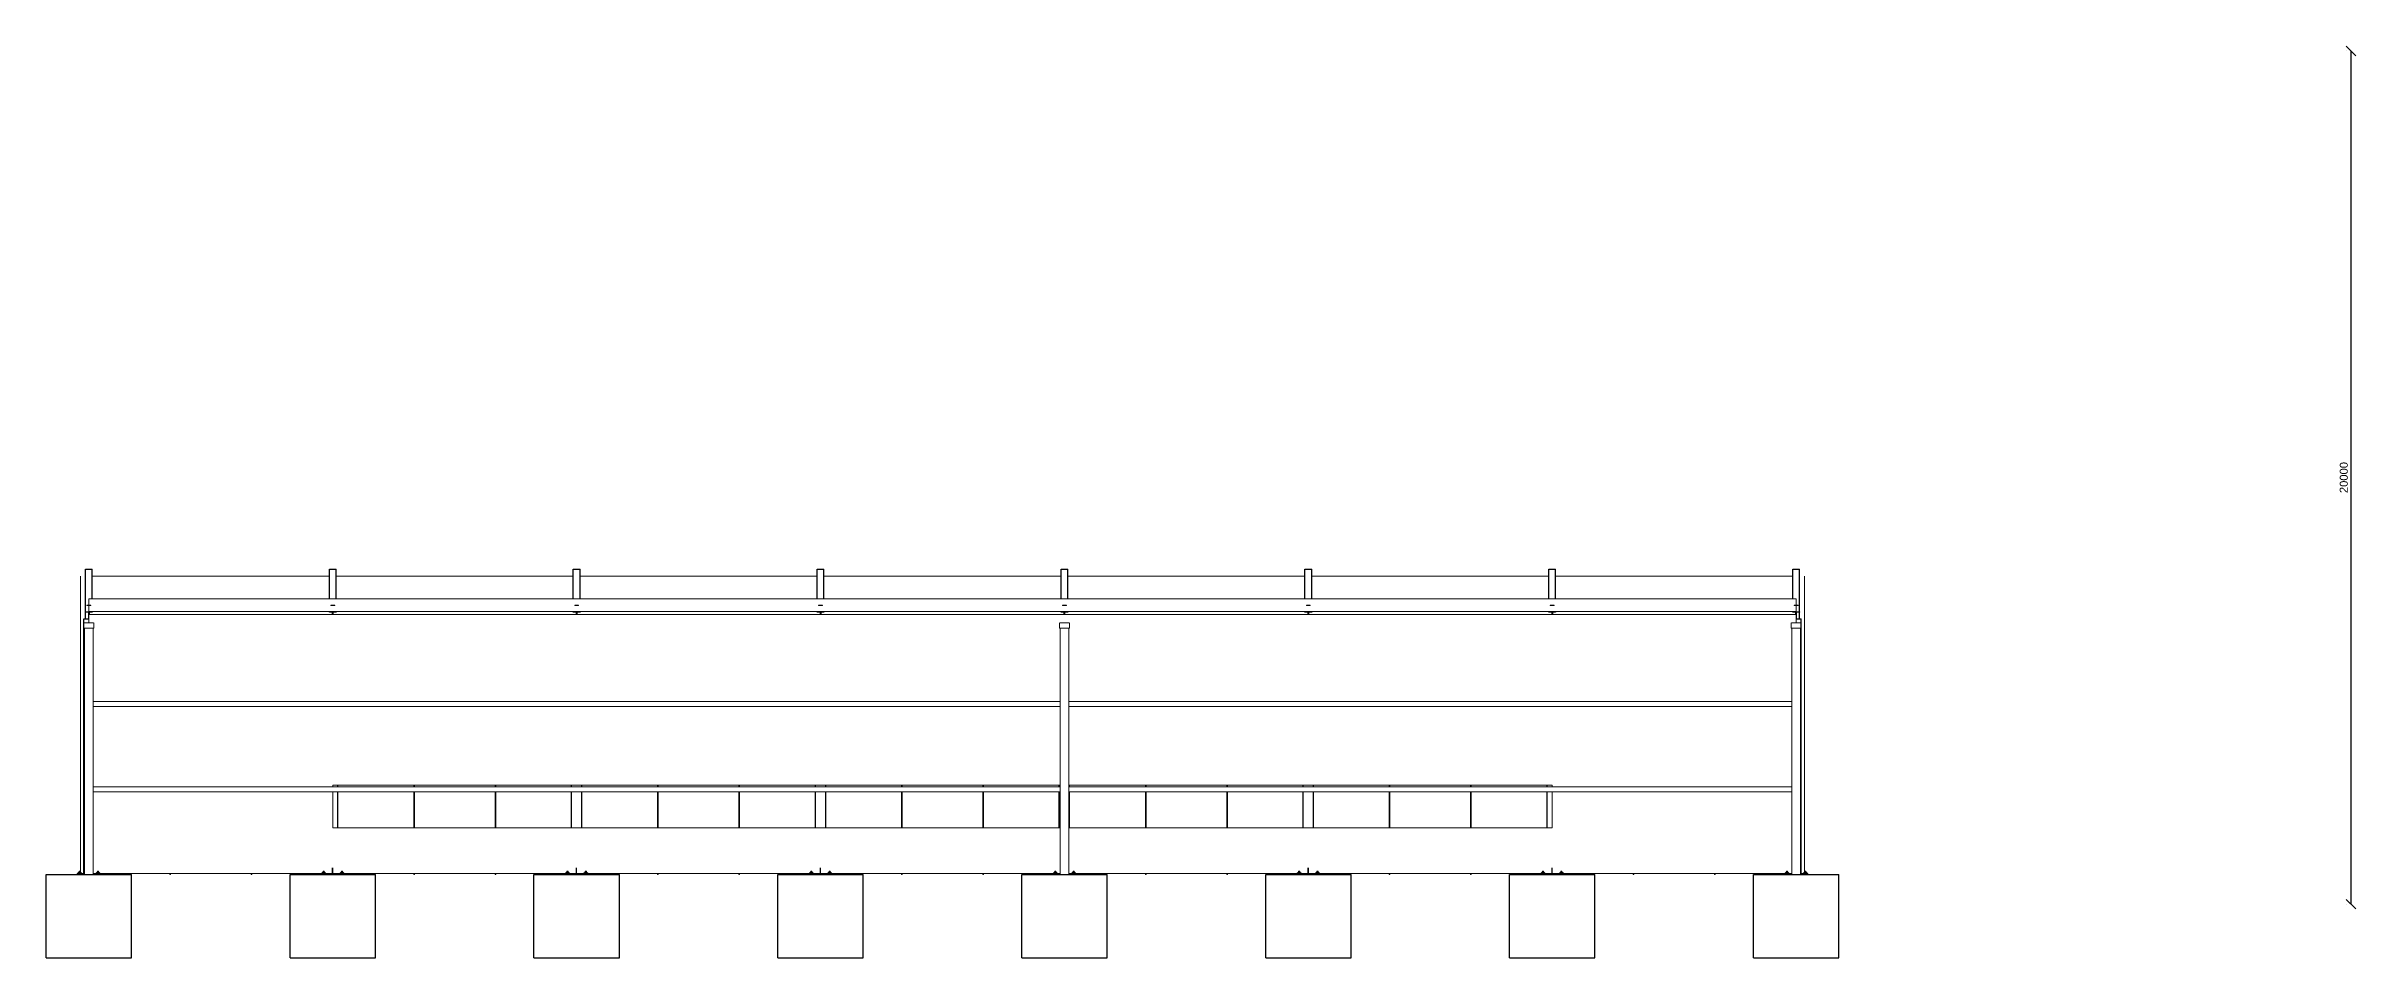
# Model space of a CAD drawing. Header units: millimetres. Extents: x 3055 to 287500, y 1145 to 27007.
# Drawn here: x 77500 to 131612, y 4499 to 25870 of the extents above; entities that cross this region are included whole.
import ezdxf

# ---------------------------------------------------------------- set-up
doc = ezdxf.new("R2010")
doc.units = ezdxf.units.MM
for name, color, linetype, lineweight in [('ANOT-COTA', 7, 'Continuous', 13), ('EST-CHAPA', 2, 'Continuous', 18), ('EST-FIXADOR', 8, 'Continuous', 13), ('EST-PILAR', 1, 'Continuous', 25), ('EST-SECUNDARIO', 3, 'Continuous', 18), ('EST-VIGA', 5, 'Continuous', 25), ('FEC-FECHAMENTO', 9, 'Continuous', 13), ('FUN-BLOCO', 6, 'Continuous', 25)]:
    doc.layers.add(name, color=color, linetype=linetype, lineweight=lineweight)
doc.styles.add('TEXTO', font='arial.ttf')
doc.dimstyles.new('COTA-1-75', dxfattribs={"dimscale": 75, "dimtxt": 2.5, "dimasz": 2, "dimexe": 1.5, "dimexo": 1.5, "dimgap": 1, "dimtad": 1, "dimdec": 0, "dimtxsty": 'TEXTO', "dimtsz": 1.5, "dimcen": 2.5, "dimclrd": 256, "dimclre": 256, "dimclrt": 256, "dimazin": 3, "dimtfac": 1, "dimtmove": 0, "dimatfit": 3, "dimarcsym": 0})

msp = doc.modelspace()

# ---------------------------------------------------------------- linework, layer by layer
at = {"layer": 'EST-CHAPA'}
for p, q in [((78455, 12764.2), (78545, 12764.2)), ((78455, 12756.2), (78455, 12764.2)), ((78455, 12756.2), (78545, 12756.2)), ((78545, 12756.2), (78545, 12764.2)), ((84169.3, 12764.2), (84259.3, 12764.2)), ((84169.3, 12756.2), (84169.3, 12764.2)), ((84169.3, 12756.2), (84259.3, 12756.2)), ((84259.3, 12756.2), (84259.3, 12764.2)), ((89883.6, 12764.2), (89973.6, 12764.2)), ((89883.6, 12756.2), (89883.6, 12764.2)), ((89883.6, 12756.2), (89973.6, 12756.2)), ((89973.6, 12756.2), (89973.6, 12764.2)), ((95597.9, 12764.2), (95687.9, 12764.2)), ((95597.9, 12756.2), (95597.9, 12764.2)), ((95597.9, 12756.2), (95687.9, 12756.2)), ((95687.9, 12756.2), (95687.9, 12764.2)), ((101312.1, 12764.2), (101402.1, 12764.2)), ((101312.1, 12756.2), (101312.1, 12764.2)), ((101312.1, 12756.2), (101402.1, 12756.2)), ((101402.1, 12756.2), (101402.1, 12764.2)), ((107026.4, 12764.2), (107116.4, 12764.2)), ((107026.4, 12756.2), (107026.4, 12764.2)), ((107026.4, 12756.2), (107116.4, 12756.2)), ((107116.4, 12756.2), (107116.4, 12764.2)), ((112740.7, 12764.2), (112830.7, 12764.2)), ((112740.7, 12756.2), (112740.7, 12764.2)), ((112740.7, 12756.2), (112830.7, 12756.2)), ((112830.7, 12756.2), (112830.7, 12764.2)), ((118455, 12764.2), (118545, 12764.2)), ((118455, 12756.2), (118455, 12764.2)), ((118455, 12756.2), (118545, 12756.2)), ((118545, 12756.2), (118545, 12764.2)), ((84202.3, 6479.2), (84202.3, 6606.4)), ((84214.3, 6479.2), (84214.3, 6606.4)), ((89916.6, 6479.2), (89916.6, 6606.4)), ((89928.6, 6479.2), (89928.6, 6606.4)), ((95630.9, 6479.2), (95630.9, 6606.4)), ((95642.9, 6479.2), (95642.9, 6606.4)), ((107059.4, 6479.2), (107059.4, 6606.4)), ((107071.4, 6479.2), (107071.4, 6606.4)), ((112773.7, 6479.2), (112773.7, 6606.4)), ((112785.7, 6479.2), (112785.7, 6606.4)), ((78225, 6479.2), (78400, 6479.2)), ((78225, 6449.2), (78225, 6479.2)), ((78600, 6479.2), (78775, 6479.2)), ((78775, 6449.2), (78775, 6479.2)), ((83939.3, 6479.2), (84489.3, 6479.2)), ((83939.3, 6449.2), (83939.3, 6479.2)), ((84489.3, 6449.2), (84489.3, 6479.2)), ((89653.6, 6479.2), (90203.6, 6479.2)), ((89653.6, 6449.2), (89653.6, 6479.2)), ((90203.6, 6449.2), (90203.6, 6479.2)), ((95367.9, 6479.2), (95917.9, 6479.2)), ((95367.9, 6449.2), (95367.9, 6479.2)), ((95917.9, 6449.2), (95917.9, 6479.2)), ((101082.1, 6479.2), (101257.1, 6479.2)), ((101082.1, 6449.2), (101082.1, 6479.2)), ((101457.1, 6479.2), (101632.1, 6479.2)), ((101632.1, 6449.2), (101632.1, 6479.2)), ((106796.4, 6479.2), (107346.4, 6479.2)), ((106796.4, 6449.2), (106796.4, 6479.2)), ((107346.4, 6449.2), (107346.4, 6479.2)), ((112510.7, 6479.2), (113060.7, 6479.2)), ((112510.7, 6449.2), (112510.7, 6479.2)), ((113060.7, 6449.2), (113060.7, 6479.2)), ((118225, 6479.2), (118400, 6479.2)), ((118225, 6449.2), (118225, 6479.2)), ((118600, 6479.2), (118775, 6479.2)), ((118775, 6449.2), (118775, 6479.2))]:
    msp.add_line(p, q, dxfattribs=at)
at = {"layer": 'EST-FIXADOR'}
for p, q in [((78259.7, 6491.2), (78259.7, 6509.2)), ((78259.7, 6509.2), (78261.7, 6509.2)), ((78261.7, 6509.2), (78267.1, 6509.2)), ((78267.1, 6509.2), (78275.3, 6509.2)), ((78272.5, 6509.2), (78272.5, 6534.2)), ((78272.5, 6534.2), (78276.2, 6534.2)), ((78275.3, 6509.2), (78285, 6509.2)), ((78276.2, 6534.2), (78285, 6534.2)), ((78285, 6534.2), (78293.8, 6534.2)), ((78285, 6509.2), (78294.7, 6509.2)), ((78293.8, 6534.2), (78297.5, 6534.2)), ((78294.7, 6509.2), (78302.9, 6509.2)), ((78297.5, 6509.2), (78297.5, 6534.2)), ((78302.9, 6509.2), (78308.3, 6509.2)), ((78308.3, 6509.2), (78310.2, 6509.2)), ((78310.2, 6491.2), (78310.2, 6509.2)), ((78689.7, 6491.2), (78689.7, 6509.2)), ((78689.7, 6509.2), (78691.7, 6509.2)), ((78691.7, 6509.2), (78697.1, 6509.2)), ((78697.1, 6509.2), (78705.3, 6509.2)), ((78702.5, 6509.2), (78702.5, 6534.2)), ((78702.5, 6534.2), (78706.2, 6534.2)), ((78705.3, 6509.2), (78715, 6509.2)), ((78706.2, 6534.2), (78715, 6534.2)), ((78715, 6534.2), (78723.8, 6534.2)), ((78715, 6509.2), (78724.7, 6509.2)), ((78723.8, 6534.2), (78727.5, 6534.2)), ((78724.7, 6509.2), (78732.9, 6509.2)), ((78727.5, 6509.2), (78727.5, 6534.2)), ((78732.9, 6509.2), (78738.3, 6509.2)), ((78738.3, 6509.2), (78740.2, 6509.2)), ((78740.2, 6491.2), (78740.2, 6509.2)), ((83974, 6491.2), (83974, 6509.2)), ((83974, 6509.2), (83976, 6509.2)), ((83976, 6509.2), (83981.4, 6509.2)), ((83981.4, 6509.2), (83989.6, 6509.2)), ((83986.8, 6509.2), (83986.8, 6534.2)), ((83986.8, 6534.2), (83990.4, 6534.2)), ((83989.6, 6509.2), (83999.3, 6509.2)), ((83990.4, 6534.2), (83999.3, 6534.2)), ((83999.3, 6534.2), (84008.1, 6534.2)), ((83999.3, 6509.2), (84008.9, 6509.2)), ((84008.1, 6534.2), (84011.8, 6534.2)), ((84008.9, 6509.2), (84017.1, 6509.2)), ((84011.8, 6509.2), (84011.8, 6534.2)), ((84017.1, 6509.2), (84022.6, 6509.2)), ((84022.6, 6509.2), (84024.5, 6509.2)), ((84024.5, 6491.2), (84024.5, 6509.2)), ((84404, 6491.2), (84404, 6509.2)), ((84404, 6509.2), (84406, 6509.2)), ((84406, 6509.2), (84411.4, 6509.2)), ((84411.4, 6509.2), (84419.6, 6509.2)), ((84416.8, 6509.2), (84416.8, 6534.2)), ((84416.8, 6534.2), (84420.4, 6534.2)), ((84419.6, 6509.2), (84429.3, 6509.2)), ((84420.4, 6534.2), (84429.3, 6534.2)), ((84429.3, 6534.2), (84438.1, 6534.2)), ((84429.3, 6509.2), (84438.9, 6509.2)), ((84438.1, 6534.2), (84441.8, 6534.2)), ((84438.9, 6509.2), (84447.1, 6509.2)), ((84441.8, 6509.2), (84441.8, 6534.2)), ((84447.1, 6509.2), (84452.6, 6509.2)), ((84452.6, 6509.2), (84454.5, 6509.2)), ((84454.5, 6491.2), (84454.5, 6509.2)), ((89688.3, 6491.2), (89688.3, 6509.2)), ((89688.3, 6509.2), (89690.2, 6509.2)), ((89690.2, 6509.2), (89695.7, 6509.2)), ((89695.7, 6509.2), (89703.9, 6509.2)), ((89701.1, 6509.2), (89701.1, 6534.2)), ((89701.1, 6534.2), (89704.7, 6534.2)), ((89703.9, 6509.2), (89713.6, 6509.2)), ((89704.7, 6534.2), (89713.6, 6534.2)), ((89713.6, 6534.2), (89722.4, 6534.2)), ((89713.6, 6509.2), (89723.2, 6509.2)), ((89722.4, 6534.2), (89726.1, 6534.2)), ((89723.2, 6509.2), (89731.4, 6509.2)), ((89726.1, 6509.2), (89726.1, 6534.2)), ((89731.4, 6509.2), (89736.9, 6509.2)), ((89736.9, 6509.2), (89738.8, 6509.2)), ((89738.8, 6491.2), (89738.8, 6509.2)), ((90118.3, 6491.2), (90118.3, 6509.2)), ((90118.3, 6509.2), (90120.2, 6509.2)), ((90120.2, 6509.2), (90125.7, 6509.2)), ((90125.7, 6509.2), (90133.9, 6509.2)), ((90131.1, 6509.2), (90131.1, 6534.2)), ((90131.1, 6534.2), (90134.7, 6534.2)), ((90133.9, 6509.2), (90143.6, 6509.2)), ((90134.7, 6534.2), (90143.6, 6534.2)), ((90143.6, 6534.2), (90152.4, 6534.2)), ((90143.6, 6509.2), (90153.2, 6509.2)), ((90152.4, 6534.2), (90156.1, 6534.2)), ((90153.2, 6509.2), (90161.4, 6509.2)), ((90156.1, 6509.2), (90156.1, 6534.2)), ((90161.4, 6509.2), (90166.9, 6509.2)), ((90166.9, 6509.2), (90168.8, 6509.2)), ((90168.8, 6491.2), (90168.8, 6509.2)), ((95402.6, 6491.2), (95402.6, 6509.2)), ((95402.6, 6509.2), (95404.5, 6509.2)), ((95404.5, 6509.2), (95410, 6509.2)), ((95410, 6509.2), (95418.2, 6509.2)), ((95415.4, 6509.2), (95415.4, 6534.2)), ((95415.4, 6534.2), (95419, 6534.2)), ((95418.2, 6509.2), (95427.9, 6509.2)), ((95419, 6534.2), (95427.9, 6534.2)), ((95427.9, 6534.2), (95436.7, 6534.2)), ((95427.9, 6509.2), (95437.5, 6509.2)), ((95436.7, 6534.2), (95440.4, 6534.2)), ((95437.5, 6509.2), (95445.7, 6509.2)), ((95440.4, 6509.2), (95440.4, 6534.2)), ((95445.7, 6509.2), (95451.2, 6509.2)), ((95451.2, 6509.2), (95453.1, 6509.2)), ((95453.1, 6491.2), (95453.1, 6509.2)), ((95832.6, 6491.2), (95832.6, 6509.2)), ((95832.6, 6509.2), (95834.5, 6509.2)), ((95834.5, 6509.2), (95840, 6509.2)), ((95840, 6509.2), (95848.2, 6509.2)), ((95845.4, 6509.2), (95845.4, 6534.2)), ((95845.4, 6534.2), (95849, 6534.2)), ((95848.2, 6509.2), (95857.9, 6509.2)), ((95849, 6534.2), (95857.9, 6534.2)), ((95857.9, 6534.2), (95866.7, 6534.2)), ((95857.9, 6509.2), (95867.5, 6509.2)), ((95866.7, 6534.2), (95870.4, 6534.2)), ((95867.5, 6509.2), (95875.7, 6509.2)), ((95870.4, 6509.2), (95870.4, 6534.2)), ((95875.7, 6509.2), (95881.2, 6509.2)), ((95881.2, 6509.2), (95883.1, 6509.2)), ((95883.1, 6491.2), (95883.1, 6509.2)), ((101116.9, 6491.2), (101116.9, 6509.2)), ((101116.9, 6509.2), (101118.8, 6509.2)), ((101118.8, 6509.2), (101124.3, 6509.2)), ((101124.3, 6509.2), (101132.5, 6509.2)), ((101129.6, 6509.2), (101129.6, 6534.2)), ((101129.6, 6534.2), (101133.3, 6534.2)), ((101132.5, 6509.2), (101142.1, 6509.2)), ((101133.3, 6534.2), (101142.1, 6534.2)), ((101142.1, 6534.2), (101151, 6534.2)), ((101142.1, 6509.2), (101151.8, 6509.2)), ((101151, 6534.2), (101154.6, 6534.2)), ((101151.8, 6509.2), (101160, 6509.2)), ((101154.6, 6509.2), (101154.6, 6534.2)), ((101160, 6509.2), (101165.5, 6509.2)), ((101165.5, 6509.2), (101167.4, 6509.2)), ((101167.4, 6491.2), (101167.4, 6509.2)), ((101546.9, 6491.2), (101546.9, 6509.2)), ((101546.9, 6509.2), (101548.8, 6509.2)), ((101548.8, 6509.2), (101554.3, 6509.2)), ((101554.3, 6509.2), (101562.5, 6509.2)), ((101559.6, 6509.2), (101559.6, 6534.2)), ((101559.6, 6534.2), (101563.3, 6534.2)), ((101562.5, 6509.2), (101572.1, 6509.2)), ((101563.3, 6534.2), (101572.1, 6534.2)), ((101572.1, 6534.2), (101581, 6534.2)), ((101572.1, 6509.2), (101581.8, 6509.2)), ((101581, 6534.2), (101584.6, 6534.2)), ((101581.8, 6509.2), (101590, 6509.2)), ((101584.6, 6509.2), (101584.6, 6534.2)), ((101590, 6509.2), (101595.5, 6509.2)), ((101595.5, 6509.2), (101597.4, 6509.2)), ((101597.4, 6491.2), (101597.4, 6509.2)), ((106831.2, 6491.2), (106831.2, 6509.2)), ((106831.2, 6509.2), (106833.1, 6509.2)), ((106833.1, 6509.2), (106838.6, 6509.2)), ((106838.6, 6509.2), (106846.8, 6509.2)), ((106843.9, 6509.2), (106843.9, 6534.2)), ((106843.9, 6534.2), (106847.6, 6534.2)), ((106846.8, 6509.2), (106856.4, 6509.2)), ((106847.6, 6534.2), (106856.4, 6534.2)), ((106856.4, 6534.2), (106865.3, 6534.2)), ((106856.4, 6509.2), (106866.1, 6509.2)), ((106865.3, 6534.2), (106868.9, 6534.2)), ((106866.1, 6509.2), (106874.3, 6509.2)), ((106868.9, 6509.2), (106868.9, 6534.2)), ((106874.3, 6509.2), (106879.8, 6509.2)), ((106879.8, 6509.2), (106881.7, 6509.2)), ((106881.7, 6491.2), (106881.7, 6509.2)), ((107261.2, 6491.2), (107261.2, 6509.2)), ((107261.2, 6509.2), (107263.1, 6509.2)), ((107263.1, 6509.2), (107268.6, 6509.2)), ((107268.6, 6509.2), (107276.8, 6509.2)), ((107273.9, 6509.2), (107273.9, 6534.2)), ((107273.9, 6534.2), (107277.6, 6534.2)), ((107276.8, 6509.2), (107286.4, 6509.2)), ((107277.6, 6534.2), (107286.4, 6534.2)), ((107286.4, 6534.2), (107295.3, 6534.2)), ((107286.4, 6509.2), (107296.1, 6509.2)), ((107295.3, 6534.2), (107298.9, 6534.2)), ((107296.1, 6509.2), (107304.3, 6509.2)), ((107298.9, 6509.2), (107298.9, 6534.2)), ((107304.3, 6509.2), (107309.8, 6509.2)), ((107309.8, 6509.2), (107311.7, 6509.2)), ((107311.7, 6491.2), (107311.7, 6509.2)), ((112545.5, 6491.2), (112545.5, 6509.2)), ((112545.5, 6509.2), (112547.4, 6509.2)), ((112547.4, 6509.2), (112552.9, 6509.2)), ((112552.9, 6509.2), (112561.1, 6509.2)), ((112558.2, 6509.2), (112558.2, 6534.2)), ((112558.2, 6534.2), (112561.9, 6534.2)), ((112561.1, 6509.2), (112570.7, 6509.2)), ((112561.9, 6534.2), (112570.7, 6534.2)), ((112570.7, 6534.2), (112579.6, 6534.2)), ((112570.7, 6509.2), (112580.4, 6509.2)), ((112579.6, 6534.2), (112583.2, 6534.2)), ((112580.4, 6509.2), (112588.6, 6509.2)), ((112583.2, 6509.2), (112583.2, 6534.2)), ((112588.6, 6509.2), (112594, 6509.2)), ((112594, 6509.2), (112596, 6509.2)), ((112596, 6491.2), (112596, 6509.2)), ((112975.5, 6491.2), (112975.5, 6509.2)), ((112975.5, 6509.2), (112977.4, 6509.2)), ((112977.4, 6509.2), (112982.9, 6509.2)), ((112982.9, 6509.2), (112991.1, 6509.2)), ((112988.2, 6509.2), (112988.2, 6534.2)), ((112988.2, 6534.2), (112991.9, 6534.2)), ((112991.1, 6509.2), (113000.7, 6509.2)), ((112991.9, 6534.2), (113000.7, 6534.2)), ((113000.7, 6534.2), (113009.6, 6534.2)), ((113000.7, 6509.2), (113010.4, 6509.2)), ((113009.6, 6534.2), (113013.2, 6534.2)), ((113010.4, 6509.2), (113018.6, 6509.2)), ((113013.2, 6509.2), (113013.2, 6534.2)), ((113018.6, 6509.2), (113024, 6509.2)), ((113024, 6509.2), (113026, 6509.2)), ((113026, 6491.2), (113026, 6509.2)), ((118259.7, 6491.2), (118259.7, 6509.2)), ((118259.7, 6509.2), (118261.7, 6509.2)), ((118261.7, 6509.2), (118267.1, 6509.2)), ((118267.1, 6509.2), (118275.3, 6509.2)), ((118272.5, 6509.2), (118272.5, 6534.2)), ((118272.5, 6534.2), (118276.2, 6534.2)), ((118275.3, 6509.2), (118285, 6509.2)), ((118276.2, 6534.2), (118285, 6534.2)), ((118285, 6534.2), (118293.8, 6534.2)), ((118285, 6509.2), (118294.7, 6509.2)), ((118293.8, 6534.2), (118297.5, 6534.2)), ((118294.7, 6509.2), (118302.9, 6509.2)), ((118297.5, 6509.2), (118297.5, 6534.2)), ((118302.9, 6509.2), (118308.3, 6509.2)), ((118308.3, 6509.2), (118310.2, 6509.2)), ((118310.2, 6491.2), (118310.2, 6509.2)), ((118689.7, 6491.2), (118689.7, 6509.2)), ((118689.7, 6509.2), (118691.7, 6509.2)), ((118691.7, 6509.2), (118697.1, 6509.2)), ((118697.1, 6509.2), (118705.3, 6509.2)), ((118702.5, 6509.2), (118702.5, 6534.2)), ((118702.5, 6534.2), (118706.2, 6534.2)), ((118705.3, 6509.2), (118715, 6509.2)), ((118706.2, 6534.2), (118715, 6534.2)), ((118715, 6534.2), (118723.8, 6534.2)), ((118715, 6509.2), (118724.7, 6509.2)), ((118723.8, 6534.2), (118727.5, 6534.2)), ((118724.7, 6509.2), (118732.9, 6509.2)), ((118727.5, 6509.2), (118727.5, 6534.2)), ((118732.9, 6509.2), (118738.3, 6509.2)), ((118738.3, 6509.2), (118740.2, 6509.2)), ((118740.2, 6491.2), (118740.2, 6509.2)), ((78240, 6491.2), (78330, 6491.2)), ((78240, 6479.2), (78240, 6491.2)), ((78240, 6479.2), (78240, 6479.2)), ((78240, 6479.2), (78240, 6479.2)), ((78259.7, 6491.2), (78259.7, 6491.2)), ((78259.7, 6491.2), (78259.7, 6491.2)), ((78310.2, 6491.2), (78310.2, 6491.2)), ((78310.2, 6491.2), (78310.2, 6491.2)), ((78330, 6479.2), (78330, 6491.2)), ((78330, 6479.2), (78330, 6479.2)), ((78330, 6479.2), (78330, 6479.2)), ((78670, 6491.2), (78760, 6491.2)), ((78670, 6479.2), (78670, 6491.2)), ((78760, 6479.2), (78760, 6491.2)), ((83954.3, 6491.2), (84044.3, 6491.2)), ((83954.3, 6479.2), (83954.3, 6491.2)), ((84044.3, 6479.2), (84044.3, 6491.2)), ((84384.3, 6491.2), (84474.3, 6491.2)), ((84384.3, 6479.2), (84384.3, 6491.2)), ((84474.3, 6479.2), (84474.3, 6491.2)), ((89668.6, 6491.2), (89758.6, 6491.2)), ((89668.6, 6479.2), (89668.6, 6491.2)), ((89758.6, 6479.2), (89758.6, 6491.2)), ((90098.6, 6491.2), (90188.6, 6491.2)), ((90098.6, 6479.2), (90098.6, 6491.2)), ((90188.6, 6479.2), (90188.6, 6491.2)), ((95382.9, 6491.2), (95472.9, 6491.2)), ((95382.9, 6479.2), (95382.9, 6491.2)), ((95472.9, 6479.2), (95472.9, 6491.2)), ((95812.9, 6491.2), (95902.9, 6491.2)), ((95812.9, 6479.2), (95812.9, 6491.2)), ((95902.9, 6479.2), (95902.9, 6491.2)), ((101097.1, 6491.2), (101187.1, 6491.2)), ((101097.1, 6479.2), (101097.1, 6491.2)), ((101187.1, 6479.2), (101187.1, 6491.2)), ((101527.1, 6491.2), (101617.1, 6491.2)), ((101527.1, 6479.2), (101527.1, 6491.2)), ((101617.1, 6479.2), (101617.1, 6491.2)), ((106811.4, 6491.2), (106901.4, 6491.2)), ((106811.4, 6479.2), (106811.4, 6491.2)), ((106901.4, 6479.2), (106901.4, 6491.2)), ((107241.4, 6491.2), (107331.4, 6491.2)), ((107241.4, 6479.2), (107241.4, 6491.2)), ((107331.4, 6479.2), (107331.4, 6491.2)), ((112525.7, 6491.2), (112615.7, 6491.2)), ((112525.7, 6479.2), (112525.7, 6491.2)), ((112615.7, 6479.2), (112615.7, 6491.2)), ((112955.7, 6491.2), (113045.7, 6491.2)), ((112955.7, 6479.2), (112955.7, 6491.2)), ((113045.7, 6479.2), (113045.7, 6491.2)), ((118240, 6491.2), (118330, 6491.2)), ((118240, 6479.2), (118240, 6491.2)), ((118330, 6479.2), (118330, 6491.2)), ((118670, 6491.2), (118760, 6491.2)), ((118670, 6479.2), (118670, 6491.2)), ((118670, 6479.2), (118670, 6479.2)), ((118670, 6479.2), (118670, 6479.2)), ((118689.7, 6491.2), (118689.7, 6491.2)), ((118689.7, 6491.2), (118689.7, 6491.2)), ((118740.2, 6491.2), (118740.2, 6491.2)), ((118740.2, 6491.2), (118740.2, 6491.2)), ((118760, 6479.2), (118760, 6491.2)), ((118760, 6479.2), (118760, 6479.2)), ((118760, 6479.2), (118760, 6479.2))]:
    msp.add_line(p, q, dxfattribs=at)
at = {"layer": 'EST-PILAR'}
for p, q in [((78380, 12449.2), (78500, 12449.2)), ((78380, 6479.2), (78380, 12449.2)), ((118500, 12449.2), (118620, 12449.2)), ((118620, 6479.2), (118620, 12449.2)), ((84334.3, 8509.2), (84334.3, 8549.2)), ((84334.3, 7549.2), (84334.3, 8389.2)), ((89808.6, 8509.2), (89808.6, 8549.2)), ((89808.6, 7549.2), (89808.6, 8389.2)), ((90048.6, 8509.2), (90048.6, 8549.2)), ((90048.6, 7549.2), (90048.6, 8389.2)), ((95522.9, 8509.2), (95522.9, 8549.2)), ((95522.9, 7549.2), (95522.9, 8389.2)), ((95762.9, 8509.2), (95762.9, 8549.2)), ((95762.9, 7549.2), (95762.9, 8389.2)), ((101237.1, 8509.2), (101237.1, 8549.2)), ((101237.1, 7549.2), (101237.1, 8389.2)), ((101477.1, 8509.2), (101477.1, 8549.2)), ((101477.1, 7549.2), (101477.1, 8389.2)), ((106951.4, 8509.2), (106951.4, 8549.2)), ((106951.4, 7549.2), (106951.4, 8389.2)), ((107191.4, 8509.2), (107191.4, 8549.2)), ((107191.4, 7549.2), (107191.4, 8389.2)), ((112665.7, 8509.2), (112665.7, 8549.2)), ((112665.7, 7549.2), (112665.7, 8389.2))]:
    msp.add_line(p, q, dxfattribs=at)
at = {"layer": 'EST-SECUNDARIO'}
for p, q in [((78491.3, 12453.6), (78496.2, 12457.6)), ((78491.3, 12449.2), (78491.3, 12453.6)), ((78500, 12914.2), (78500, 12764.2)), ((78500, 12914.2), (118500, 12914.2)), ((78500, 12756.2), (78500, 12614.2)), ((78500, 12614.2), (118500, 12614.2)), ((78500, 12549.2), (78500, 12349.2)), ((78500, 12549.2), (118500, 12549.2)), ((118500, 12914.2), (118500, 12764.2)), ((118500, 12756.2), (118500, 12614.2)), ((118500, 12549.2), (118500, 12349.2)), ((118503.7, 12457.9), (118506, 12457)), ((118506, 12457), (118509.6, 12449.2)), ((78385, 12349.2), (78385, 12229.2)), ((78388.3, 12349.2), (78385, 12349.2)), ((78388.3, 12229.2), (78385, 12229.2)), ((78398.2, 12349.2), (78388.3, 12349.2)), ((78398.2, 12229.2), (78388.3, 12229.2)), ((78413.9, 12349.2), (78398.2, 12349.2)), ((78413.9, 12229.2), (78398.2, 12229.2)), ((78400, 12229.2), (78400, 6449.2)), ((78434.7, 12349.2), (78413.9, 12349.2)), ((78434.7, 12229.2), (78413.9, 12229.2)), ((78459.2, 12349.2), (78434.7, 12349.2)), ((78459.2, 12229.2), (78434.7, 12229.2)), ((78486.1, 12349.2), (78459.2, 12349.2)), ((78486.1, 12229.2), (78459.2, 12229.2)), ((78513.9, 12349.2), (78486.1, 12349.2)), ((78513.9, 12229.2), (78486.1, 12229.2)), ((78540.8, 12349.2), (78513.9, 12349.2)), ((78540.8, 12229.2), (78513.9, 12229.2)), ((78565.3, 12349.2), (78540.8, 12349.2)), ((78565.3, 12229.2), (78540.8, 12229.2)), ((78586.1, 12349.2), (78565.3, 12349.2)), ((78586.1, 12229.2), (78565.3, 12229.2)), ((78601.8, 12349.2), (78586.1, 12349.2)), ((78601.8, 12229.2), (78586.1, 12229.2)), ((78600, 12229.2), (78600, 6449.2)), ((78611.7, 12349.2), (78601.8, 12349.2)), ((78611.7, 12229.2), (78601.8, 12229.2)), ((78612, 12349.2), (78611.7, 12349.2)), ((78615, 12229.2), (78611.7, 12229.2)), ((78615, 12349.2), (78615, 12229.2)), ((101242.1, 12349.2), (101242.1, 12229.2)), ((101245.5, 12229.2), (101242.1, 12229.2)), ((101245.5, 12349.2), (101245.2, 12349.2)), ((101255.3, 12349.2), (101245.5, 12349.2)), ((101255.3, 12229.2), (101245.5, 12229.2)), ((101271.1, 12349.2), (101255.3, 12349.2)), ((101271.1, 12229.2), (101255.3, 12229.2)), ((101257.1, 12229.2), (101257.1, 6449.2)), ((101291.8, 12349.2), (101271.1, 12349.2)), ((101291.8, 12229.2), (101271.1, 12229.2)), ((101316.4, 12349.2), (101291.8, 12349.2)), ((101316.4, 12229.2), (101291.8, 12229.2)), ((101343.3, 12349.2), (101316.4, 12349.2)), ((101343.3, 12229.2), (101316.4, 12229.2)), ((101371, 12349.2), (101343.3, 12349.2)), ((101371, 12229.2), (101343.3, 12229.2)), ((101397.9, 12349.2), (101371, 12349.2)), ((101397.9, 12229.2), (101371, 12229.2)), ((101422.5, 12349.2), (101397.9, 12349.2)), ((101422.5, 12229.2), (101397.9, 12229.2)), ((101443.2, 12349.2), (101422.5, 12349.2)), ((101443.2, 12229.2), (101422.5, 12229.2)), ((101459, 12349.2), (101443.2, 12349.2)), ((101459, 12229.2), (101443.2, 12229.2)), ((101457.1, 12229.2), (101457.1, 6449.2)), ((101468.8, 12349.2), (101459, 12349.2)), ((101468.8, 12229.2), (101459, 12229.2)), ((101469.1, 12349.2), (101468.8, 12349.2)), ((101472.1, 12229.2), (101468.8, 12229.2)), ((101472.1, 12349.2), (101472.1, 12229.2)), ((118385, 12349.2), (118385, 12229.2)), ((118388.3, 12229.2), (118385, 12229.2)), ((118388.3, 12349.2), (118388, 12349.2)), ((118398.2, 12349.2), (118388.3, 12349.2)), ((118398.2, 12229.2), (118388.3, 12229.2)), ((118413.9, 12349.2), (118398.2, 12349.2)), ((118413.9, 12229.2), (118398.2, 12229.2)), ((118400, 12229.2), (118400, 6449.2)), ((118434.7, 12349.2), (118413.9, 12349.2)), ((118434.7, 12229.2), (118413.9, 12229.2)), ((118459.2, 12349.2), (118434.7, 12349.2)), ((118459.2, 12229.2), (118434.7, 12229.2)), ((118486.1, 12349.2), (118459.2, 12349.2)), ((118486.1, 12229.2), (118459.2, 12229.2)), ((118513.9, 12349.2), (118486.1, 12349.2)), ((118513.9, 12229.2), (118486.1, 12229.2)), ((118540.8, 12349.2), (118513.9, 12349.2)), ((118540.8, 12229.2), (118513.9, 12229.2)), ((118565.3, 12349.2), (118540.8, 12349.2)), ((118565.3, 12229.2), (118540.8, 12229.2)), ((118586.1, 12349.2), (118565.3, 12349.2)), ((118586.1, 12229.2), (118565.3, 12229.2)), ((118601.8, 12349.2), (118586.1, 12349.2)), ((118601.8, 12229.2), (118586.1, 12229.2)), ((118600, 12229.2), (118600, 6449.2)), ((118611.7, 12349.2), (118601.8, 12349.2)), ((118611.7, 12229.2), (118601.8, 12229.2)), ((118615, 12349.2), (118611.7, 12349.2)), ((118615, 12229.2), (118611.7, 12229.2)), ((118615, 12349.2), (118615, 12229.2)), ((78600, 10509.2), (101257.1, 10509.2)), ((78600, 10389.2), (101257.1, 10389.2)), ((101457.1, 10509.2), (118400, 10509.2)), ((101457.1, 10389.2), (118400, 10389.2)), ((78600, 8509.2), (101257.1, 8509.2)), ((78600, 8389.2), (101257.1, 8389.2)), ((86111, 8509.2), (86111, 8549.2)), ((86111, 7549.2), (86111, 8389.2)), ((86127, 8509.2), (86127, 8549.2)), ((86127, 7549.2), (86127, 8389.2)), ((88015.8, 8509.2), (88015.8, 8549.2)), ((88015.8, 7549.2), (88015.8, 8389.2)), ((88031.8, 8509.2), (88031.8, 8549.2)), ((88031.8, 7549.2), (88031.8, 8389.2)), ((91825.3, 8509.2), (91825.3, 8549.2)), ((91825.3, 7549.2), (91825.3, 8389.2)), ((91841.3, 8509.2), (91841.3, 8549.2)), ((91841.3, 7549.2), (91841.3, 8389.2)), ((93730.1, 8509.2), (93730.1, 8549.2)), ((93730.1, 7549.2), (93730.1, 8389.2)), ((93746.1, 8509.2), (93746.1, 8549.2)), ((93746.1, 7549.2), (93746.1, 8389.2)), ((97539.6, 8509.2), (97539.6, 8549.2)), ((97539.6, 7549.2), (97539.6, 8389.2)), ((97555.6, 8509.2), (97555.6, 8549.2)), ((97555.6, 7549.2), (97555.6, 8389.2)), ((99444.4, 8509.2), (99444.4, 8549.2)), ((99444.4, 7549.2), (99444.4, 8389.2)), ((99460.4, 8509.2), (99460.4, 8549.2)), ((99460.4, 7549.2), (99460.4, 8389.2)), ((101457.1, 8509.2), (118400, 8509.2)), ((101457.1, 8389.2), (118400, 8389.2)), ((103253.9, 8509.2), (103253.9, 8549.2)), ((103253.9, 7549.2), (103253.9, 8389.2)), ((103269.9, 8509.2), (103269.9, 8549.2)), ((103269.9, 7549.2), (103269.9, 8389.2)), ((105158.7, 8509.2), (105158.7, 8549.2)), ((105158.7, 7549.2), (105158.7, 8389.2)), ((105174.7, 8509.2), (105174.7, 8549.2)), ((105174.7, 7549.2), (105174.7, 8389.2)), ((108968.2, 8509.2), (108968.2, 8549.2)), ((108968.2, 7549.2), (108968.2, 8389.2)), ((108984.2, 8509.2), (108984.2, 8549.2)), ((108984.2, 7549.2), (108984.2, 8389.2)), ((110873, 8509.2), (110873, 8549.2)), ((110873, 7549.2), (110873, 8389.2)), ((110889, 8509.2), (110889, 8549.2)), ((110889, 7549.2), (110889, 8389.2)), ((80396.8, 6449.2), (80396.8, 6479.2)), ((80396.8, 6449.2), (80400.8, 6449.2)), ((80400.8, 6449.2), (80408.8, 6449.2)), ((80408.8, 6449.2), (80412.8, 6449.2)), ((80412.8, 6449.2), (80412.8, 6479.2)), ((82301.5, 6449.2), (82301.5, 6479.2)), ((82301.5, 6449.2), (82305.5, 6449.2)), ((82305.5, 6449.2), (82313.5, 6449.2)), ((82313.5, 6449.2), (82317.5, 6449.2)), ((82317.5, 6449.2), (82317.5, 6479.2)), ((86111, 6449.2), (86111, 6479.2)), ((86111, 6449.2), (86115, 6449.2)), ((86115, 6449.2), (86123, 6449.2)), ((86123, 6449.2), (86127, 6449.2)), ((86127, 6449.2), (86127, 6479.2)), ((88015.8, 6449.2), (88015.8, 6479.2)), ((88015.8, 6449.2), (88019.8, 6449.2)), ((88019.8, 6449.2), (88027.8, 6449.2)), ((88027.8, 6449.2), (88031.8, 6449.2)), ((88031.8, 6449.2), (88031.8, 6479.2)), ((91825.3, 6449.2), (91825.3, 6479.2)), ((91825.3, 6449.2), (91829.3, 6449.2)), ((91829.3, 6449.2), (91837.3, 6449.2)), ((91837.3, 6449.2), (91841.3, 6449.2)), ((91841.3, 6449.2), (91841.3, 6479.2)), ((93730.1, 6449.2), (93730.1, 6479.2)), ((93730.1, 6449.2), (93734.1, 6449.2)), ((93734.1, 6449.2), (93742.1, 6449.2)), ((93742.1, 6449.2), (93746.1, 6449.2)), ((93746.1, 6449.2), (93746.1, 6479.2)), ((97539.6, 6449.2), (97539.6, 6479.2)), ((97539.6, 6449.2), (97543.6, 6449.2)), ((97543.6, 6449.2), (97551.6, 6449.2)), ((97551.6, 6449.2), (97555.6, 6449.2)), ((97555.6, 6449.2), (97555.6, 6479.2)), ((99444.4, 6449.2), (99444.4, 6479.2)), ((99444.4, 6449.2), (99448.4, 6449.2)), ((99448.4, 6449.2), (99456.4, 6449.2)), ((99456.4, 6449.2), (99460.4, 6449.2)), ((99460.4, 6449.2), (99460.4, 6479.2)), ((103253.9, 6449.2), (103253.9, 6479.2)), ((103253.9, 6449.2), (103257.9, 6449.2)), ((103257.9, 6449.2), (103265.9, 6449.2)), ((103265.9, 6449.2), (103269.9, 6449.2)), ((103269.9, 6449.2), (103269.9, 6479.2)), ((105158.7, 6449.2), (105158.7, 6479.2)), ((105158.7, 6449.2), (105162.7, 6449.2)), ((105162.7, 6449.2), (105170.7, 6449.2)), ((105170.7, 6449.2), (105174.7, 6449.2)), ((105174.7, 6449.2), (105174.7, 6479.2)), ((108968.2, 6449.2), (108968.2, 6479.2)), ((108968.2, 6449.2), (108972.2, 6449.2)), ((108972.2, 6449.2), (108980.2, 6449.2)), ((108980.2, 6449.2), (108984.2, 6449.2)), ((108984.2, 6449.2), (108984.2, 6479.2)), ((110873, 6449.2), (110873, 6479.2)), ((110873, 6449.2), (110877, 6449.2)), ((110877, 6449.2), (110885, 6449.2)), ((110885, 6449.2), (110889, 6449.2)), ((110889, 6449.2), (110889, 6479.2)), ((114682.5, 6449.2), (114682.5, 6479.2)), ((114682.5, 6449.2), (114686.5, 6449.2)), ((114686.5, 6449.2), (114694.5, 6449.2)), ((114694.5, 6449.2), (114698.5, 6449.2)), ((114698.5, 6449.2), (114698.5, 6479.2)), ((116587.2, 6449.2), (116587.2, 6479.2)), ((116587.2, 6449.2), (116591.2, 6449.2)), ((116591.2, 6449.2), (116599.2, 6449.2)), ((116599.2, 6449.2), (116603.2, 6449.2)), ((116603.2, 6449.2), (116603.2, 6479.2))]:
    msp.add_line(p, q, dxfattribs=at)
at = {"layer": 'EST-VIGA'}
for p, q in [((78420, 13613.4), (78580, 13613.4)), ((78420, 12613.4), (78420, 13613.4)), ((78580, 12914.2), (78580, 13613.4)), ((84134.3, 13613.4), (84294.3, 13613.4)), ((84134.3, 12914.2), (84134.3, 13613.4)), ((84294.3, 12914.2), (84294.3, 13613.4)), ((89848.6, 13613.4), (90008.6, 13613.4)), ((89848.6, 12914.2), (89848.6, 13613.4)), ((90008.6, 12914.2), (90008.6, 13613.4)), ((95562.9, 13613.4), (95722.9, 13613.4)), ((95562.9, 12914.2), (95562.9, 13613.4)), ((95722.9, 12914.2), (95722.9, 13613.4)), ((101277.1, 13613.4), (101437.1, 13613.4)), ((101277.1, 12914.2), (101277.1, 13613.4)), ((101437.1, 12914.2), (101437.1, 13613.4)), ((106991.4, 13613.4), (107151.4, 13613.4)), ((106991.4, 12914.2), (106991.4, 13613.4)), ((107151.4, 12914.2), (107151.4, 13613.4)), ((112705.7, 13613.4), (112865.7, 13613.4)), ((112705.7, 12914.2), (112705.7, 13613.4)), ((112865.7, 12914.2), (112865.7, 13613.4)), ((118420, 13613.4), (118580, 13613.4)), ((118420, 12914.2), (118420, 13613.4)), ((118580, 12613.4), (118580, 13613.4)), ((78420, 12602), (78420, 12613.4)), ((78420, 12449.2), (78420, 12613.4)), ((78420, 12613.4), (78580, 12613.4)), ((78496.2, 12602), (78420, 12602)), ((78496.2, 12449.2), (78496.2, 12602)), ((78503.7, 12602), (78503.7, 12549.2)), ((78580, 12602), (78503.7, 12602)), ((78580, 12613.4), (78580, 12614.2)), ((78580, 12613.4), (78580, 12602)), ((84134.3, 12613.4), (84134.3, 12614.2)), ((84134.3, 12602), (84134.3, 12613.4)), ((84134.3, 12613.4), (84294.3, 12613.4)), ((84210.5, 12602), (84134.3, 12602)), ((84210.5, 12549.2), (84210.5, 12602)), ((84218, 12602), (84218, 12549.2)), ((84294.3, 12602), (84218, 12602)), ((84294.3, 12613.4), (84294.3, 12614.2)), ((84294.3, 12613.4), (84294.3, 12602)), ((89848.6, 12613.4), (89848.6, 12614.2)), ((89848.6, 12602), (89848.6, 12613.4)), ((89848.6, 12613.4), (90008.6, 12613.4)), ((89924.8, 12602), (89848.6, 12602)), ((89924.8, 12549.2), (89924.8, 12602)), ((89932.3, 12602), (89932.3, 12549.2)), ((90008.6, 12602), (89932.3, 12602)), ((90008.6, 12613.4), (90008.6, 12614.2)), ((90008.6, 12613.4), (90008.6, 12602)), ((95562.9, 12613.4), (95562.9, 12614.2)), ((95562.9, 12602), (95562.9, 12613.4)), ((95562.9, 12613.4), (95722.9, 12613.4)), ((95639.1, 12602), (95562.9, 12602)), ((95639.1, 12549.2), (95639.1, 12602)), ((95646.6, 12602), (95646.6, 12549.2)), ((95722.9, 12602), (95646.6, 12602)), ((95722.9, 12613.4), (95722.9, 12614.2)), ((95722.9, 12613.4), (95722.9, 12602)), ((101277.1, 12613.4), (101277.1, 12614.2)), ((101277.1, 12602), (101277.1, 12613.4)), ((101277.1, 12613.4), (101437.1, 12613.4)), ((101353.4, 12602), (101277.1, 12602)), ((101353.4, 12549.2), (101353.4, 12602)), ((101360.9, 12602), (101360.9, 12549.2)), ((101437.1, 12602), (101360.9, 12602)), ((101437.1, 12613.4), (101437.1, 12614.2)), ((101437.1, 12613.4), (101437.1, 12602)), ((106991.4, 12613.4), (106991.4, 12614.2)), ((106991.4, 12602), (106991.4, 12613.4)), ((106991.4, 12613.4), (107151.4, 12613.4)), ((107067.7, 12602), (106991.4, 12602)), ((107067.7, 12549.2), (107067.7, 12602)), ((107075.2, 12602), (107075.2, 12549.2)), ((107151.4, 12602), (107075.2, 12602)), ((107151.4, 12613.4), (107151.4, 12614.2)), ((107151.4, 12613.4), (107151.4, 12602)), ((112705.7, 12613.4), (112705.7, 12614.2)), ((112705.7, 12602), (112705.7, 12613.4)), ((112705.7, 12613.4), (112865.7, 12613.4)), ((112782, 12602), (112705.7, 12602)), ((112782, 12549.2), (112782, 12602)), ((112789.5, 12602), (112789.5, 12549.2)), ((112865.7, 12602), (112789.5, 12602)), ((112865.7, 12613.4), (112865.7, 12614.2)), ((112865.7, 12613.4), (112865.7, 12602)), ((118420, 12613.4), (118420, 12614.2)), ((118420, 12602), (118420, 12613.4)), ((118420, 12613.4), (118580, 12613.4)), ((118496.2, 12602), (118420, 12602)), ((118496.2, 12549.2), (118496.2, 12602)), ((118503.7, 12602), (118503.7, 12449.2)), ((118580, 12602), (118503.7, 12602)), ((118580, 12613.4), (118580, 12602)), ((118580, 12449.2), (118580, 12613.4))]:
    msp.add_line(p, q, dxfattribs=at)
at = {"layer": 'FEC-FECHAMENTO'}
for p, q in [((78305, 13449.2), (78305, 12449.2)), ((78305, 13449.2), (78305.6, 13449.2)), ((78305.6, 13449.2), (78305.6, 12449.2)), ((78580, 13449.6), (84134.3, 13449.6)), ((84294.3, 13449.6), (89848.6, 13449.6)), ((90008.6, 13449.6), (95562.9, 13449.6)), ((95722.9, 13449.6), (101277.1, 13449.6)), ((101437.1, 13449.6), (106991.4, 13449.6)), ((107151.4, 13449.6), (112705.7, 13449.6)), ((112865.7, 13449.6), (118420, 13449.6)), ((118695, 13449.2), (118695, 12449.2)), ((118695, 13449.2), (118695.6, 13449.2)), ((118695.6, 13449.2), (118695.6, 12449.2)), ((78305, 12449.2), (78305, 6509.2)), ((78305, 12449.2), (78305.6, 12449.2)), ((78305.6, 12449.2), (78305.6, 6509.2)), ((118695, 12449.2), (118695, 6509.2)), ((118695, 12449.2), (118695.6, 12449.2)), ((118695.6, 12449.2), (118695.6, 6509.2)), ((101257.1, 8549.2), (84214.3, 8549.2)), ((84214.3, 8549.2), (84214.3, 8509.2)), ((84214.3, 8389.2), (84214.3, 7549.2)), ((112785.7, 8549.2), (101457.1, 8549.2)), ((112785.7, 8509.2), (112785.7, 8549.2)), ((112785.7, 7549.2), (112785.7, 8389.2)), ((84214.3, 7549.2), (101257.1, 7549.2)), ((101457.1, 7549.2), (112785.7, 7549.2)), ((78775, 6479.2), (83939.3, 6479.2)), ((84489.3, 6479.2), (89653.6, 6479.2)), ((90203.6, 6479.2), (95367.9, 6479.2)), ((95917.9, 6479.2), (101082.1, 6479.2)), ((101632.1, 6479.2), (106796.4, 6479.2)), ((107346.4, 6479.2), (112510.7, 6479.2)), ((113060.7, 6479.2), (118225, 6479.2))]:
    msp.add_line(p, q, dxfattribs=at)
at = {"layer": 'FUN-BLOCO'}
for p, q in [((77500, 6449.2), (79500, 6449.2)), ((77500, 4499.2), (77500, 6449.2)), ((79500, 4499.2), (79500, 6449.2)), ((83214.3, 6449.2), (85214.3, 6449.2)), ((83214.3, 4499.2), (83214.3, 6449.2)), ((85214.3, 4499.2), (85214.3, 6449.2)), ((88928.6, 6449.2), (90928.6, 6449.2)), ((88928.6, 4499.2), (88928.6, 6449.2)), ((90928.6, 4499.2), (90928.6, 6449.2)), ((94642.9, 6449.2), (96642.9, 6449.2)), ((94642.9, 4499.2), (94642.9, 6449.2)), ((96642.9, 4499.2), (96642.9, 6449.2)), ((100357.1, 6449.2), (102357.1, 6449.2)), ((100357.1, 4499.2), (100357.1, 6449.2)), ((102357.1, 4499.2), (102357.1, 6449.2)), ((106071.4, 6449.2), (108071.4, 6449.2)), ((106071.4, 4499.2), (106071.4, 6449.2)), ((108071.4, 4499.2), (108071.4, 6449.2)), ((111785.7, 6449.2), (113785.7, 6449.2)), ((111785.7, 4499.2), (111785.7, 6449.2)), ((113785.7, 4499.2), (113785.7, 6449.2)), ((117500, 6449.2), (119500, 6449.2)), ((117500, 4499.2), (117500, 6449.2)), ((119500, 4499.2), (119500, 6449.2)), ((77500, 4499.2), (79500, 4499.2)), ((83214.3, 4499.2), (85214.3, 4499.2)), ((88928.6, 4499.2), (90928.6, 4499.2)), ((94642.9, 4499.2), (96642.9, 4499.2)), ((100357.1, 4499.2), (102357.1, 4499.2)), ((106071.4, 4499.2), (108071.4, 4499.2)), ((111785.7, 4499.2), (113785.7, 4499.2)), ((117500, 4499.2), (119500, 4499.2))]:
    msp.add_line(p, q, dxfattribs=at)

# ---------------------------------------------------------------- dimensions: what is measured, and where the dimension line sits
at = {"layer": 'ANOT-COTA'}
msp.add_linear_dim(base=(131500, 5757.5), p1=(131500, 5757.5), p2=(131500, 25757.5), angle=90, dimstyle='COTA-1-75', dxfattribs=at).render()

doc.saveas('drawing.dxf')
